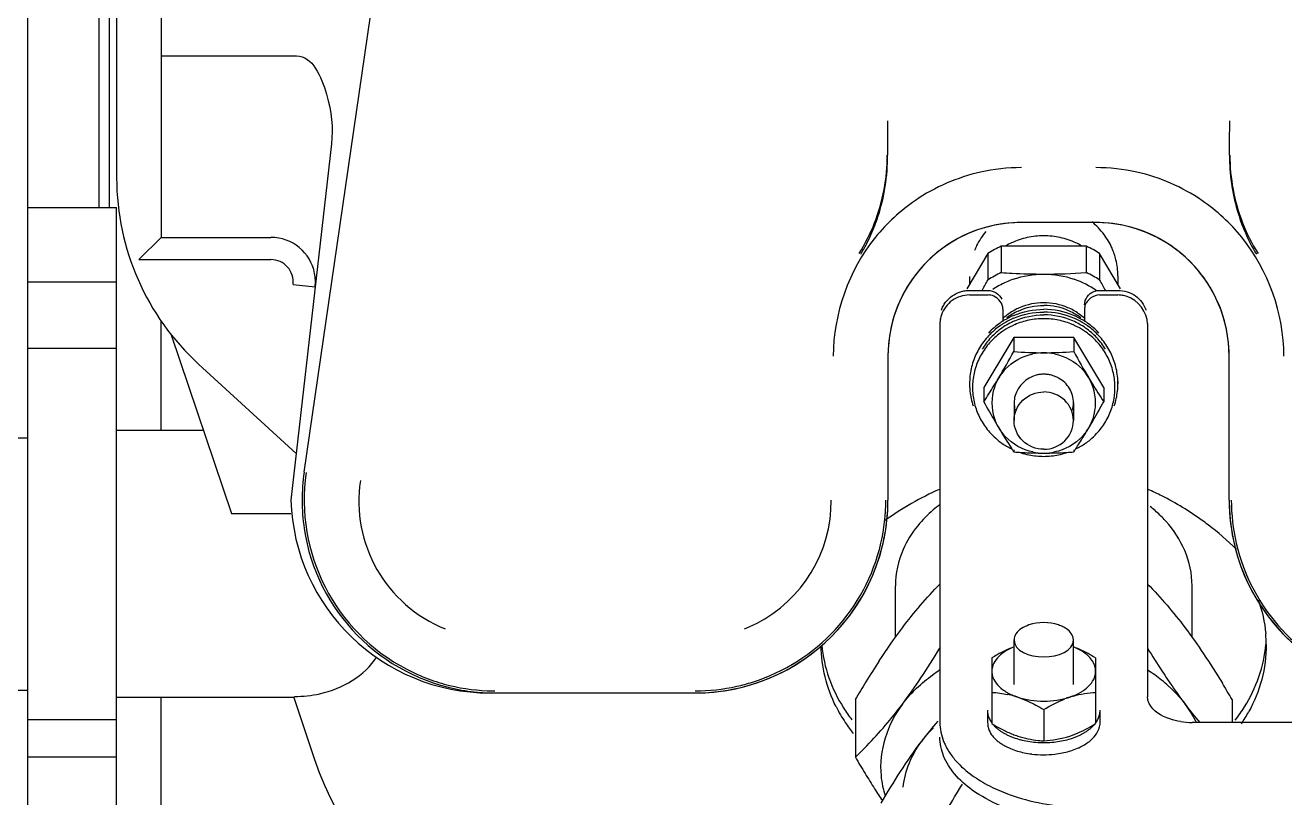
# Model space of a CAD drawing. Header units: millimetres. Extents: x 17886 to 18265, y -8727 to -7321.
# Drawn here: x 18007.019 to 18007.868, y -7649.05 to -7648.53 of the extents above; entities that cross this region are included whole.
import ezdxf

# ---------------------------------------------------------------- set-up
doc = ezdxf.new("R2010")
doc.units = ezdxf.units.MM
doc.layers.add('3884027_DKREDXF_CONTINUOUS_LINE', color=7, linetype='Continuous')

msp = doc.modelspace()

# ---------------------------------------------------------------- linework, layer by layer
at = {"layer": '3884027_DKREDXF_CONTINUOUS_LINE', "color": 6, "linetype": 'Continuous'}
for p, q in [((18007.02068, -7647.64584), (18007.02068, -7649.62268)), ((18007.06868, -7647.87968), (18007.06868, -7648.65246)), ((18007.08068, -7648.30268), (18007.08068, -7648.63268)), ((18007.11068, -7648.41268), (18007.11068, -7648.67268)), ((18007.20704, -7648.83094), (18007.26516, -7648.43191)), ((18007.11068, -7648.55041), (18007.20185, -7648.55041)), ((18007.22548, -7648.60975), (18007.19812, -7648.84968)), ((18007.02068, -7648.65268), (18007.08068, -7648.65268)), ((18007.08068, -7650.05268), (18007.08068, -7648.65268)), ((18007.74068, -7648.66268), (18007.69068, -7648.66268)), ((18007.11068, -7648.67268), (18007.18469, -7648.67268)), ((18007.67701, -7648.67865), (18007.67701, -7648.69645)), ((18007.73436, -7648.67865), (18007.67701, -7648.67865)), ((18007.73436, -7648.67865), (18007.73436, -7648.69645)), ((18007.66806, -7648.68364), (18007.65389, -7648.70735)), ((18007.66806, -7648.68364), (18007.66806, -7648.70144)), ((18007.74331, -7648.68364), (18007.74331, -7648.70144)), ((18007.75748, -7648.70735), (18007.74331, -7648.68364)), ((18007.02068, -7648.70268), (18007.08068, -7648.70268)), ((18007.65568, -7648.69903), (18007.65568, -7648.70435)), ((18007.75568, -7648.69885), (18007.75568, -7648.70435)), ((18007.65568, -7648.70842), (18007.66818, -7648.70842)), ((18007.65568, -7648.71152), (18007.66818, -7648.71152)), ((18007.74318, -7648.70842), (18007.75568, -7648.70842)), ((18007.74318, -7648.71152), (18007.75568, -7648.71152)), ((18007.63568, -7648.73084), (18007.63568, -7648.99951)), ((18007.77568, -7648.73084), (18007.77568, -7648.9823)), ((18007.11749, -7648.73831), (18007.15815, -7648.85866)), ((18007.08068, -7648.74768), (18007.02068, -7648.74768)), ((18007.68548, -7648.74007), (18007.68548, -7648.74961)), ((18007.72589, -7648.74007), (18007.72589, -7648.74961)), ((18007.60068, -7648.75268), (18007.60068, -7648.84968)), ((18007.83068, -7648.84968), (18007.83068, -7648.75268)), ((18007.13588, -7648.75806), (18007.2017, -7648.81832)), ((18007.65568, -7648.76948), (18007.65568, -7648.77129)), ((18007.75568, -7648.76948), (18007.75568, -7648.77129)), ((18007.66527, -7648.77388), (18007.66527, -7648.78342)), ((18007.7461, -7648.77388), (18007.7461, -7648.78342)), ((18007.68568, -7648.78423), (18007.68568, -7648.79614)), ((18007.72568, -7648.78423), (18007.72568, -7648.79614)), ((18007.08068, -7648.80268), (18007.13923, -7648.80268)), ((18007.00468, -7648.80768), (18007.02068, -7648.80768)), ((18007.68548, -7648.81585), (18007.68548, -7648.81723)), ((18007.72589, -7648.81585), (18007.72589, -7648.81723)), ((18007.15815, -7648.85866), (18007.19812, -7648.85866)), ((18007.60568, -7648.94223), (18007.60568, -7648.90745)), ((18007.80568, -7648.94219), (18007.80568, -7648.90745)), ((18007.68568, -7648.97393), (18007.68568, -7648.9438)), ((18007.72568, -7648.97393), (18007.72568, -7648.9438)), ((18007.67068, -7648.95607), (18007.67068, -7648.99886)), ((18007.74068, -7648.95607), (18007.74068, -7648.9997)), ((18007.00468, -7648.97768), (18007.02068, -7648.97768)), ((18007.20004, -7648.98268), (18007.08068, -7648.98268)), ((18007.11068, -7649.18268), (18007.11068, -7648.98268)), ((18007.19981, -7648.982), (18007.21415, -7649.02445)), ((18007.33238, -7648.97968), (18007.47068, -7648.97968)), ((18007.57867, -7648.98415), (18007.57867, -7649.02294)), ((18007.8327, -7648.98415), (18007.8327, -7648.99951)), ((18007.70568, -7648.99084), (18007.70568, -7649.01194)), ((18007.08068, -7648.99768), (18007.02068, -7648.99768)), ((18008.54568, -7648.99951), (18007.80568, -7648.99951)), ((18007.02068, -7649.02268), (18007.08068, -7649.02268))]:
    msp.add_line(p, q, dxfattribs=at)
at = {"layer": '3884027_DKREDXF_CONTINUOUS_LINE', "color": 7, "linetype": 'Continuous'}
for p, q in [((18007.07568, -7647.87863), (18007.07568, -7648.65246)), ((18007.09568, -7648.68768), (18007.11068, -7648.67268)), ((18007.09568, -7648.68768), (18007.18469, -7648.68768)), ((18007.19959, -7648.70438), (18007.2145, -7648.70608)), ((18007.67818, -7648.72118), (18007.67818, -7648.72935)), ((18007.73318, -7648.72118), (18007.73318, -7648.72935)), ((18007.11068, -7648.80268), (18007.11068, -7648.72911)), ((18007.68548, -7648.74007), (18007.66527, -7648.77388)), ((18007.72589, -7648.74007), (18007.68548, -7648.74007)), ((18007.7461, -7648.77388), (18007.72589, -7648.74007)), ((18007.74368, -7648.99951), (18007.74368, -7648.99131)), ((18007.67068, -7648.99886), (18007.67068, -7649.00034)), ((18007.74068, -7649.00034), (18007.74068, -7648.9997))]:
    msp.add_line(p, q, dxfattribs=at)
at = {"layer": '3884027_DKREDXF_CONTINUOUS_LINE', "color": 6, "linetype": 'Continuous'}
for centre, radius, start, end in [((18011.96871, -7648.59435), 4.36836, 179.99696, 180.30185), ((18003.46572, -7648.59436), 4.36531, 359.69808, 0.00317), ((18007.47079, -7648.61823), 0.12961, 341.69618, 0.38377), ((18007.96101, -7648.61817), 0.13005, 179.64286, 196.19746), ((18007.69075, -7648.75312), 0.12741, 90.0311, 102.60193), ((18007.74062, -7648.75312), 0.12741, 77.39956, 89.96907), ((18007.25068, -7648.63268), 0.17, 180, 227.52204), ((18007.69114, -7648.75311), 0.12756, 124.36176, 140.88464), ((18007.74023, -7648.75311), 0.12756, 39.11416, 55.63871), ((18007.958, -7648.61903), 0.12692, 196.20541, 210.83728), ((18007.47486, -7648.61719), 0.12541, 328.02122, 338.66133), ((18007.4726, -7648.61879), 0.12772, 338.92123, 341.68131), ((18007.69068, -7648.75268), 0.09, 90, 180), ((18007.7072, -7648.69967), 0.04866, 36.50734, 50.34484), ((18007.74068, -7648.75268), 0.09, 0, 90), ((18007.95651, -7648.61719), 0.12541, 201.33863, 211.97869), ((18007.47383, -7648.61928), 0.12639, 332.71072, 338.92709), ((18007.7057, -7648.72348), 0.05186, 90.01647, 102.40606), ((18007.70567, -7648.72348), 0.05186, 77.59394, 89.98353), ((18007.70732, -7648.6996), 0.04853, 23.77308, 36.51411), ((18007.47602, -7648.6204), 0.12393, 329.08381, 332.70606), ((18007.70167, -7648.69839), 0.04587, 154.00585, 158.45281), ((18007.70518, -7648.73968), 0.06721, 114.77584, 123.51901), ((18007.70534, -7648.7223), 0.05062, 114.94968, 119.87677), ((18007.7056, -7648.72292), 0.05129, 102.43157, 114.91813), ((18007.70577, -7648.72292), 0.05129, 65.08187, 77.56843), ((18007.70603, -7648.7223), 0.05062, 60.12323, 65.05032), ((18007.70619, -7648.73968), 0.06721, 56.48099, 65.22416), ((18007.70904, -7648.69882), 0.04663, 13.64661, 23.75567), ((18007.70895, -7648.69874), 0.04671, 0.08272, 13.52354), ((18007.18469, -7648.70268), 0.03, 353.49428, 10.87828), ((18007.70518, -7648.75747), 0.06721, 114.77584, 123.51901), ((18007.71009, -7648.18423), 0.51328, 266.30421, 267.12328), ((18007.70601, -7648.2706), 0.42682, 267.0889, 269.95608), ((18007.70612, -7648.75761), 0.06737, 60.85251, 65.21874), ((18006.7085, -7648.16903), 1.09736, 330.58486, 330.97652), ((18007.70507, -7648.75787), 0.06033, 119.15429, 124.05482), ((18007.70543, -7648.75857), 0.06111, 109.37714, 119.13466), ((18007.70596, -7648.75847), 0.06101, 54.72602, 70.61273), ((18007.70635, -7648.75722), 0.06691, 56.47138, 60.85765), ((18008.69751, -7648.17202), 1.09123, 209.02272, 209.44279), ((18007.70536, -7648.75898), 0.04037, 114.94622, 127.56354), ((18007.70601, -7648.75898), 0.04037, 52.43646, 65.05378), ((18007.65467, -7648.73124), 0.01902, 160.57837, 169.5217), ((18007.70477, -7648.77099), 0.04958, 125.05466, 136.97384), ((18007.70507, -7648.77141), 0.0501, 121.27607, 125.05561), ((18007.70501, -7648.77314), 0.04999, 122.58882, 125.05775), ((18007.7052, -7648.77344), 0.05034, 120.27202, 122.58929), ((18007.70539, -7648.77195), 0.05072, 113.27325, 121.26956), ((18007.70538, -7648.77375), 0.05071, 113.27167, 120.26862), ((18007.70562, -7648.77681), 0.04929, 101.60114, 113.24761), ((18007.7057, -7648.77729), 0.04977, 90.01339, 101.58055), ((18007.70567, -7648.77729), 0.04977, 78.41945, 89.98661), ((18007.70575, -7648.77681), 0.04929, 66.75239, 78.39886), ((18007.70598, -7648.77195), 0.05072, 58.73044, 66.72675), ((18007.70599, -7648.77375), 0.05071, 59.73138, 66.72833), ((18007.70617, -7648.77344), 0.05034, 57.41071, 59.72798), ((18007.7063, -7648.77141), 0.0501, 54.94439, 58.72393), ((18007.70636, -7648.77314), 0.04999, 54.94225, 57.41118), ((18007.7066, -7648.77099), 0.04958, 43.02616, 54.94534), ((18007.70403, -7648.77207), 0.04854, 137.00678, 149.09429), ((18007.70477, -7648.7728), 0.04958, 125.05466, 136.97384), ((18007.70481, -7648.77533), 0.04759, 125.05466, 136.97384), ((18007.7051, -7648.77574), 0.0481, 121.23127, 125.05552), ((18007.70538, -7648.77622), 0.04866, 113.27043, 121.22786), ((18007.70598, -7648.77622), 0.04866, 58.77214, 66.72957), ((18007.70627, -7648.77574), 0.0481, 54.94448, 58.76873), ((18007.70656, -7648.77533), 0.04759, 43.02616, 54.94534), ((18007.7066, -7648.7728), 0.04958, 43.02616, 54.94534), ((18007.70734, -7648.77207), 0.04854, 30.90571, 42.99322), ((18007.70327, -7648.77158), 0.04763, 149.13312, 161.37365), ((18007.7041, -7648.77463), 0.0466, 137.00678, 149.09429), ((18007.70727, -7648.77463), 0.0466, 30.90571, 42.99322), ((18007.7081, -7648.77158), 0.04763, 18.62635, 30.86688), ((18007.7027, -7648.77135), 0.04702, 161.41665, 173.76253), ((18007.70336, -7648.77416), 0.04573, 149.13312, 161.37365), ((18007.70569, -7648.78672), 0.03629, 90.01359, 101.58444), ((18007.70568, -7648.78672), 0.03629, 78.41556, 89.98641), ((18007.708, -7648.77416), 0.04573, 18.62635, 30.86688), ((18007.70867, -7648.77135), 0.04702, 6.23747, 18.58335), ((18007.70282, -7648.77394), 0.04514, 161.41665, 173.76253), ((18007.70454, -7648.78479), 0.03399, 137.01306, 149.09151), ((18007.70683, -7648.78479), 0.03399, 30.90849, 42.98694), ((18007.70855, -7648.77394), 0.04514, 6.23747, 18.58335), ((18007.70236, -7648.77129), 0.04668, 173.79277, 180.0017), ((18007.7024, -7648.77129), 0.04672, 179.99974, 183.3025), ((18007.70249, -7648.77388), 0.04481, 173.79277, 186.20723), ((18007.27533, -7648.52721), 0.46658, 326.69261, 328.24626), ((18007.31076, -7648.54936), 0.4248, 328.27186, 329.12867), ((18007.70401, -7648.78444), 0.03336, 149.13634, 161.36916), ((18008.10119, -7648.54903), 0.42547, 210.86871, 211.51216), ((18007.70736, -7648.78444), 0.03336, 18.63084, 30.86366), ((18008.13155, -7648.53008), 0.46125, 211.54747, 213.31465), ((18007.70887, -7648.77388), 0.04481, 353.79277, 6.20723), ((18007.70901, -7648.77129), 0.04668, 359.9983, 6.20723), ((18007.70896, -7648.77129), 0.04672, 356.6975, 0.00026), ((18007.7023, -7648.7713), 0.04662, 183.30223, 186.20924), ((18007.7027, -7648.77123), 0.04702, 186.23747, 198.58335), ((18007.70282, -7648.77382), 0.04514, 186.23747, 198.58335), ((18007.70855, -7648.77382), 0.04514, 341.41665, 353.76253), ((18007.70867, -7648.77123), 0.04702, 341.41665, 353.76253), ((18007.70907, -7648.7713), 0.04662, 353.79076, 356.69777), ((18007.70336, -7648.7736), 0.04573, 198.62635, 210.86688), ((18008.18788, -7648.49744), 0.59574, 208.68814, 210.18125), ((18007.20833, -7648.48897), 0.61311, 329.99986, 331.29698), ((18007.708, -7648.7736), 0.04573, 329.13312, 341.37365), ((18007.7041, -7648.77313), 0.0466, 210.90571, 222.99322), ((18007.70401, -7648.78402), 0.03336, 198.63084, 210.86366), ((18008.06166, -7648.57031), 0.45, 210.24058, 210.86042), ((18007.70736, -7648.78402), 0.03336, 329.13634, 341.36916), ((18007.34299, -7648.56636), 0.4578, 329.14657, 329.96169), ((18007.70727, -7648.77313), 0.0466, 317.00678, 329.09429), ((18007.70461, -7648.77264), 0.04731, 223.00147, 230.36395), ((18008.05447, -7648.57431), 0.44177, 210.89347, 213.02941), ((18007.70419, -7648.78391), 0.03357, 210.8725, 214.62396), ((18007.7046, -7648.78362), 0.03407, 214.62862, 222.98263), ((18007.35812, -7648.57499), 0.44037, 327.25354, 328.47934), ((18007.70683, -7648.78367), 0.03399, 317.01306, 329.09151), ((18007.3708, -7648.58284), 0.42547, 328.48784, 329.13129), ((18007.70676, -7648.77264), 0.04731, 309.63605, 316.99853), ((18007.7049, -7648.7723), 0.04776, 230.3554, 234.94125), ((18007.70528, -7648.77172), 0.04845, 234.96194, 243.93274), ((18008.12725, -7648.52725), 0.52844, 213.00601, 213.28093), ((18007.28573, -7648.52831), 0.52651, 326.71953, 326.99773), ((18007.317, -7648.54862), 0.48923, 326.99833, 327.26167), ((18007.70608, -7648.77172), 0.04844, 296.07776, 305.0381), ((18007.70647, -7648.7723), 0.04776, 305.05875, 309.6446), ((18007.71022, -7648.48716), 0.33099, 265.71232, 266.62074), ((18007.70562, -7648.77093), 0.04931, 251.89512, 258.40277), ((18007.70716, -7648.5389), 0.27917, 266.62239, 267.66215), ((18007.7057, -7648.77047), 0.04977, 258.41945, 269.98661), ((18007.7058, -7648.57368), 0.24435, 267.64894, 269.97362), ((18007.70569, -7648.78175), 0.03629, 258.41556, 269.98641), ((18007.70568, -7648.78175), 0.03629, 270.01359, 281.58444), ((18007.70534, -7648.5616), 0.25644, 270.07754, 273.51493), ((18007.70567, -7648.77047), 0.04977, 270.01339, 281.58055), ((18007.70575, -7648.77093), 0.04931, 281.59721, 288.17058), ((18007.70105, -7648.48584), 0.33232, 273.45269, 274.28779), ((18007.3357, -7648.84972), 0.12856, 171.69552, 242.45237), ((18007.3366, -7648.85047), 0.09263, 171.31271, 248.15583), ((18007.33238, -7648.84534), 0.13433, 181.84867, 270), ((18007.47068, -7648.84968), 0.13, 270, 0), ((18007.46974, -7648.85038), 0.09267, 297.10533, 0.43609), ((18007.47022, -7648.84966), 0.12901, 346.94211, 359.98915), ((18007.70009, -7649.01617), 0.18951, 63.27292, 66.40735), ((18007.69587, -7649.02451), 0.19886, 54.07699, 63.26713), ((18007.96068, -7648.84968), 0.13, 180, 270), ((18007.96115, -7648.84966), 0.12901, 180.01074, 193.05668), ((18007.68932, -7648.92426), 0.0894, 126.76644, 130.53769), ((18007.72325, -7648.92289), 0.08758, 46.11393, 51.80179), ((18007.72733, -7648.91858), 0.08164, 43.18036, 46.08065), ((18007.72906, -7648.91693), 0.07925, 41.96535, 43.16993), ((18007.69374, -7649.0275), 0.20252, 52.70467, 54.08407), ((18007.68637, -7649.03685), 0.21443, 45.91795, 52.65249), ((18007.47069, -7648.84974), 0.12854, 287.51677, 346.92837), ((18007.96068, -7648.84974), 0.12854, 193.07028, 252.49729), ((18007.46909, -7648.84908), 0.09413, 291.80931, 297.09802), ((18007.76815, -7648.94758), 0.08753, 0.31315, 5.07118), ((18008.2806, -7648.64155), 0.59142, 211.37748, 213.13527), ((18008.08489, -7649.27796), 0.58526, 146.85894, 148.51228), ((18007.73407, -7649.06085), 0.12246, 119.19215, 121.1738), ((18007.67702, -7649.06128), 0.12296, 58.82123, 60.79489), ((18007.33562, -7648.84981), 0.12844, 242.46563, 249.57454), ((18007.69267, -7649.05447), 0.1067, 122.39349, 125.39365), ((18007.7187, -7649.05447), 0.1067, 54.60635, 57.60651), ((18007.72139, -7649.0507), 0.10207, 51.36055, 54.60669), ((18008.16382, -7648.71766), 0.45203, 213.14874, 214.91623), ((18007.33572, -7648.84955), 0.12873, 249.57208, 256.27653), ((18007.33579, -7648.8491), 0.12918, 256.29431, 269.27871), ((18007.47061, -7648.84924), 0.12903, 270.0337, 282.57555), ((18007.47067, -7648.84964), 0.12864, 282.58683, 287.50994), ((18008.24154, -7649.37421), 0.76913, 148.49295, 149.52558), ((18007.71661, -7648.95477), 0.02815, 303.54941, 306.75374), ((18007.7244, -7649.04694), 0.09726, 47.68566, 51.36443), ((18007.72682, -7649.04424), 0.09363, 46.15134, 47.67207), ((18008.09641, -7648.76469), 0.36983, 214.91889, 216.97368), ((18007.16364, -7649.37791), 0.77633, 30.47765, 31.4279), ((18007.3357, -7648.85136), 0.12692, 269.30838, 269.99373), ((18007.66809, -7649.04339), 0.06413, 74.07762, 78.09613), ((18007.70092, -7648.94343), 0.04108, 246.25215, 248.17001), ((18007.70202, -7648.94065), 0.04407, 248.18709, 251.70075), ((18007.66847, -7649.04204), 0.06273, 71.68061, 74.07117), ((18007.74406, -7649.04542), 0.0663, 108.35422, 111.32799), ((18007.70935, -7648.94065), 0.04407, 288.29925, 291.81291), ((18007.74318, -7649.04286), 0.0636, 105.96463, 108.32275), ((18007.65794, -7648.94248), 0.10327, 206.65652, 213.58174), ((18007.66343, -7648.93095), 0.10977, 212.35309, 217.44606), ((18008.05159, -7648.79846), 0.31371, 216.97014, 219.87242), ((18007.74765, -7648.93081), 0.11008, 322.36627, 328.10349), ((18007.75152, -7648.94125), 0.10553, 325.93348, 330.97938), ((18007.66382, -7648.93859), 0.11032, 213.57805, 218.26851), ((18007.83661, -7649.17254), 0.26679, 139.35656, 143.04566), ((18007.80565, -7648.94828), 0.05122, 261.32258, 270.04069), ((18007.74265, -7649.032), 0.07352, 26.24993, 27.435), ((18007.42068, -7648.95468), 0.218, 198.66627, 274.60682), ((18008.24773, -7648.62918), 0.77633, 210.47765, 211.4279), ((18007.68726, -7648.98939), 0.05442, 220.06257, 221.48977), ((18008.11607, -7648.70966), 0.62202, 211.4263, 212.53883), ((18007.66221, -7649.02899), 0.06654, 185.65681, 197.65249), ((18008.0263, -7648.76688), 0.51557, 212.54402, 213.62272)]:
    msp.add_arc(centre, radius, start, end, dxfattribs=at)
at = {"layer": '3884027_DKREDXF_CONTINUOUS_LINE', "color": 7, "linetype": 'Continuous'}
for centre, radius, start, end in [((18007.18469, -7648.70268), 0.03, 10.87828, 90), ((18007.18469, -7648.70268), 0.015, 353.49428, 90), ((18007.70569, -7648.75821), 0.04148, 90.01339, 101.58055), ((18007.70596, -7648.75727), 0.04049, 54.97511, 66.73004), ((18007.70536, -7648.77357), 0.04859, 113.26996, 125.02489), ((18007.705, -7648.75664), 0.03973, 125.05564, 132.7072), ((18007.70601, -7648.77357), 0.04859, 54.97511, 66.73004), ((18007.70637, -7648.75664), 0.03973, 47.2928, 54.94436), ((18007.70481, -7648.77274), 0.04759, 125.05466, 136.97384), ((18007.70656, -7648.77274), 0.04759, 43.02616, 54.94534), ((18007.7041, -7648.77204), 0.0466, 137.00678, 149.09429), ((18007.70727, -7648.77204), 0.0466, 30.90571, 42.99322), ((18007.7044, -7648.78425), 0.01871, 164.43336, 179.9288), ((18007.7044, -7648.78421), 0.01871, 180.0712, 195.56664), ((18007.70697, -7648.78421), 0.01871, 344.43336, 359.9288), ((18007.73434, -7648.89514), 0.12296, 238.82123, 240.79489), ((18007.72279, -7648.9158), 0.0993, 240.79665, 243.09702), ((18007.67729, -7648.89557), 0.12246, 299.19215, 301.1738), ((18007.73077, -7648.99946), 0.01292, 346.39939, 354.51266), ((18007.73123, -7648.9995), 0.01246, 354.53763, 359.9914), ((18007.71646, -7648.92824), 0.08533, 243.1108, 245.68343), ((18007.71249, -7648.93703), 0.07569, 245.6802, 248.50269), ((18007.70914, -7648.94554), 0.06655, 248.49861, 251.64196), ((18007.7029, -7648.9613), 0.05151, 249.83134, 255.37967), ((18007.70814, -7648.94844), 0.06348, 251.67529, 258.09871), ((18007.70461, -7648.95476), 0.05826, 255.37404, 260.48436), ((18007.70545, -7648.94987), 0.06323, 260.46381, 265.30291), ((18007.70568, -7648.9472), 0.06591, 265.29338, 274.70662), ((18007.71028, -7648.93219), 0.07988, 264.06923, 266.70405), ((18007.70591, -7648.94987), 0.06323, 274.69709, 279.53619), ((18007.71811, -7648.98906), 0.02961, 304.94003, 307.67165), ((18007.70513, -7648.9602), 0.06106, 258.10962, 262.87521), ((18007.70569, -7648.95577), 0.06554, 262.87522, 276.50385), ((18007.70613, -7648.95959), 0.06169, 276.4982, 281.23178)]:
    msp.add_arc(centre, radius, start, end, dxfattribs=at)
at = {"layer": '3884027_DKREDXF_CONTINUOUS_LINE', "color": 6, "linetype": 'Continuous'}
for centre, major_axis, ratio, start_param, end_param in [((18007.69068, -7648.75268), (0, -0.09), 1, -3.141593, -2.885567), ((18007.74068, -7648.75268), (0, -0.09), 1, -3.397619, -3.141593), ((18007.69068, -7648.75268), (-0.09, 0), 1, -1.31477, -0.887459), ((18007.74068, -7648.75268), (-0.09, 0), 1, -1.870212, -1.826822), ((18007.74068, -7648.75268), (0, -0.09), 1, -3.917516, -3.441009), ((18007.69068, -7648.75268), (0, -0.09), 1, -2.458255, -2.275403), ((18007.74068, -7648.75268), (-0.09, 0), 1, -2.436957, -2.346719), ((18007.69068, -7648.75268), (-0.09, 0), 1, -0.704607, 0), ((18007.74068, -7648.75268), (0, -0.09), 1, -4.18031, -4.007753), ((18007.74068, -7648.75268), (-0.09, 0), 1, 3.141593, 3.673672), ((18007.33568, -7648.84968), (0, -0.13), 1, -1.715435, -1.422446), ((18007.47068, -7648.84968), (0, -0.13), 1, 1.366402, 1.570796), ((18007.70568, -7649.07756), (0, -0.24981), 0.830023, -2.795945, -2.599452), ((18007.96068, -7648.84968), (0, -0.13), 1, -1.570796, -1.328546), ((18007.33568, -7648.84968), (-0.13, 0), 1, 0.148351, 1.406048), ((18007.47068, -7648.84968), (0, -0.13), 1, 1.121301, 1.320835), ((18007.47068, -7648.84968), (-0.13, 0), 1, 2.891632, 2.937198), ((18007.96068, -7648.84968), (-0.13, 0), 1, 0.24225, 0.677345), ((18007.47068, -7648.84968), (-0.13, 0), 1, 2.486384, 2.692097), ((18007.47068, -7648.84968), (0, -0.13), 1, 0.195236, 0.915588), ((18007.96068, -7648.84968), (0, -0.13), 1, -0.893452, -0.425157), ((18007.47068, -7648.84968), (-0.13, 0), 1, 1.570796, 1.766032), ((18007.33568, -7648.84968), (0, -0.13), 1, -0.164749, -0.141143), ((18007.33568, -7648.84968), (-0.13, 0), 1, 1.429653, 1.496706), ((18007.33568, -7648.84968), (0, -0.13), 1, -0.07409, -0.025301), ((18007.33568, -7648.84968), (-0.13, 0), 1, 1.545495, 1.570796)]:
    msp.add_ellipse(centre, major_axis=major_axis, ratio=ratio, start_param=start_param, end_param=end_param, dxfattribs=at)
at = {"layer": '3884027_DKREDXF_CONTINUOUS_LINE', "color": 7, "linetype": 'Continuous'}
msp.add_ellipse((18007.70568, -7648.99131), major_axis=(0, -0.09097), ratio=0.417726, start_param=4.712389, end_param=4.831089, dxfattribs=at)
at = {"layer": '3884027_DKREDXF_CONTINUOUS_LINE', "color": 6, "linetype": 'Continuous'}
for points, knots in [([(18007.20185, -7648.55041), (18007.21278, -7648.55041), (18007.22471, -7648.57854), (18007.22676, -7648.59858), (18007.22548, -7648.60975)], [0, 0, 0, 0, 0.493029, 1, 1, 1, 1]), ([(18007.64955, -7648.70943), (18007.65055, -7648.7091), (18007.65257, -7648.7086), (18007.65465, -7648.70842), (18007.65568, -7648.70842)], [0, 0, 0, 0, 0.504272, 1, 1, 1, 1]), ([(18007.672, -7648.71227), (18007.6714, -7648.71203), (18007.67014, -7648.71166), (18007.66883, -7648.71152), (18007.66818, -7648.71152)], [0, 0, 0, 0, 0.503269, 1, 1, 1, 1]), ([(18007.73936, -7648.70917), (18007.73997, -7648.70892), (18007.74123, -7648.70855), (18007.74254, -7648.70842), (18007.74318, -7648.70842)], [0, 0, 0, 0, 0.503269, 1, 1, 1, 1]), ([(18007.76182, -7648.71254), (18007.76082, -7648.71221), (18007.7588, -7648.71171), (18007.75671, -7648.71152), (18007.75568, -7648.71152)], [0, 0, 0, 0, 0.504272, 1, 1, 1, 1]), ([(18007.63665, -7648.72178), (18007.63697, -7648.72081), (18007.63778, -7648.71891), (18007.6389, -7648.71717), (18007.63953, -7648.71635)], [0, 0, 0, 0, 0.497467, 1, 1, 1, 1]), ([(18007.7337, -7648.71817), (18007.73353, -7648.71866), (18007.73328, -7648.71965), (18007.73318, -7648.72067), (18007.73318, -7648.72118)], [0, 0, 0, 0, 0.503927, 1, 1, 1, 1]), ([(18007.63597, -7648.72778), (18007.63588, -7648.72829), (18007.63573, -7648.7293), (18007.63568, -7648.73033), (18007.63568, -7648.73084)], [0, 0, 0, 0, 0.502743, 1, 1, 1, 1]), ([(18007.68568, -7648.79614), (18007.68568, -7648.79118), (18007.69012, -7648.78078), (18007.70061, -7648.77682), (18007.70568, -7648.77682)], [0, 0, 0, 0, 0.493772, 1, 1, 1, 1]), ([(18007.72568, -7648.79614), (18007.72568, -7648.79118), (18007.72125, -7648.78078), (18007.71076, -7648.77682), (18007.70568, -7648.77682)], [0, 0, 0, 0, 0.493772, 1, 1, 1, 1]), ([(18007.70568, -7648.81545), (18007.70061, -7648.81545), (18007.69012, -7648.81149), (18007.68568, -7648.80109), (18007.68568, -7648.79614)], [0, 0, 0, 0, 0.506228, 1, 1, 1, 1]), ([(18007.70568, -7648.81545), (18007.71076, -7648.81545), (18007.72125, -7648.81149), (18007.72568, -7648.80109), (18007.72568, -7648.79614)], [0, 0, 0, 0, 0.506228, 1, 1, 1, 1]), ([(18007.72101, -7648.93643), (18007.72022, -7648.9359), (18007.7185, -7648.93492), (18007.71666, -7648.93419), (18007.71568, -7648.93387)], [0, 0, 0, 0, 0.480133, 1, 1, 1, 1]), ([(18007.68689, -7648.93988), (18007.68651, -7648.94048), (18007.68591, -7648.94174), (18007.68568, -7648.94313), (18007.68568, -7648.9438)], [0, 0, 0, 0, 0.514771, 1, 1, 1, 1]), ([(18007.20068, -7648.982), (18007.20637, -7648.982), (18007.22712, -7648.97989), (18007.24803, -7648.96819), (18007.25608, -7648.95521)], [0, 0, 0, 0, 0.27126, 1, 1, 1, 1]), ([(18007.67068, -7648.9651), (18007.67068, -7648.96554), (18007.67074, -7648.96642), (18007.67089, -7648.96729), (18007.67098, -7648.96772)], [0, 0, 0, 0, 0.497418, 1, 1, 1, 1]), ([(18007.74068, -7648.9651), (18007.74068, -7648.96466), (18007.74063, -7648.96378), (18007.74048, -7648.96291), (18007.74038, -7648.96248)], [0, 0, 0, 0, 0.497418, 1, 1, 1, 1]), ([(18007.74038, -7648.96772), (18007.74048, -7648.96729), (18007.74063, -7648.96642), (18007.74068, -7648.96554), (18007.74068, -7648.9651)], [0, 0, 0, 0, 0.502582, 1, 1, 1, 1]), ([(18007.67792, -7648.97732), (18007.67839, -7648.97768), (18007.67938, -7648.97837), (18007.6804, -7648.97899), (18007.68094, -7648.9793)], [0, 0, 0, 0, 0.491124, 1, 1, 1, 1]), ([(18007.68094, -7648.9793), (18007.68148, -7648.97961), (18007.68262, -7648.98022), (18007.68378, -7648.98077), (18007.68438, -7648.98103)], [0, 0, 0, 0, 0.492363, 1, 1, 1, 1]), ([(18007.77671, -7648.98675), (18007.77638, -7648.98605), (18007.77586, -7648.98459), (18007.77568, -7648.98305), (18007.77568, -7648.9823)], [0, 0, 0, 0, 0.508673, 1, 1, 1, 1]), ([(18007.57867, -7649.02294), (18007.58131, -7649.02041), (18007.59266, -7649.00917), (18007.60302, -7648.99695), (18007.61042, -7648.98712)], [0, 0, 0, 0, 0.229347, 1, 1, 1, 1]), ([(18007.79792, -7648.99892), (18007.79547, -7648.99854), (18007.78752, -7648.99673), (18007.77917, -7648.99202), (18007.77671, -7648.98675)], [0, 0, 0, 0, 0.298811, 1, 1, 1, 1]), ([(18007.63819, -7649.01226), (18007.63858, -7649.01324), (18007.63946, -7649.01521), (18007.64049, -7649.01709), (18007.64104, -7649.01803)], [0, 0, 0, 0, 0.493994, 1, 1, 1, 1]), ([(18007.65747, -7649.03524), (18007.66112, -7649.03788), (18007.67831, -7649.04815), (18007.69814, -7649.05343), (18007.71345, -7649.05543)], [0, 0, 0, 0, 0.225862, 1, 1, 1, 1]), ([(18007.71345, -7649.06526), (18007.70807, -7649.06455), (18007.68848, -7649.061), (18007.66924, -7649.05355), (18007.65747, -7649.04507)], [0, 0, 0, 0, 0.272518, 1, 1, 1, 1])]:
    msp.add_open_spline(points, degree=3, knots=knots, dxfattribs=at)
for points in [[(18007.59167, -7648.66283), (18007.59728, -7648.64845), (18007.60023, -7648.63275), (18007.60022, -7648.61731)], [(18007.83115, -7648.61731), (18007.83114, -7648.63275), (18007.83409, -7648.64845), (18007.8397, -7648.66283)], [(18007.66296, -7648.62878), (18007.64742, -7648.63226), (18007.63229, -7648.63883), (18007.61914, -7648.6478)], [(18007.81223, -7648.6478), (18007.79908, -7648.63883), (18007.78395, -7648.63225), (18007.76841, -7648.62878)], [(18007.6667, -7648.66866), (18007.66425, -7648.6716), (18007.66212, -7648.67485), (18007.66044, -7648.67829)], [(18007.59216, -7648.67263), (18007.57432, -7648.69461), (18007.56377, -7648.72437), (18007.56378, -7648.75269)], [(18007.86759, -7648.75269), (18007.8676, -7648.72437), (18007.85705, -7648.69461), (18007.83921, -7648.67263)], [(18007.70568, -7648.69742), (18007.71525, -7648.69742), (18007.72482, -7648.69706), (18007.73436, -7648.69645)], [(18007.68515, -7648.70092), (18007.6917, -7648.69861), (18007.69874, -7648.69742), (18007.70568, -7648.69742)], [(18007.70568, -7648.69742), (18007.71263, -7648.69742), (18007.71967, -7648.69861), (18007.72621, -7648.70092)], [(18007.63953, -7648.71635), (18007.64201, -7648.71314), (18007.64569, -7648.71069), (18007.64955, -7648.70943)], [(18007.65568, -7648.71152), (18007.65156, -7648.71152), (18007.64724, -7648.71283), (18007.6439, -7648.71523)], [(18007.66818, -7648.70842), (18007.67185, -7648.70842), (18007.67596, -7648.71102), (18007.67741, -7648.71439)], [(18007.67818, -7648.72118), (18007.67818, -7648.71757), (18007.67536, -7648.71361), (18007.672, -7648.71227)], [(18007.73318, -7648.71808), (18007.73318, -7648.71446), (18007.73601, -7648.71051), (18007.73936, -7648.70917)], [(18007.74318, -7648.71152), (18007.73932, -7648.71152), (18007.73495, -7648.71452), (18007.7337, -7648.71817)], [(18007.75568, -7648.70842), (18007.7598, -7648.70842), (18007.76413, -7648.70972), (18007.76747, -7648.71213)], [(18007.77568, -7648.73084), (18007.77568, -7648.72319), (18007.76909, -7648.71492), (18007.76182, -7648.71254)], [(18007.76747, -7648.71213), (18007.77073, -7648.71448), (18007.7733, -7648.71802), (18007.77463, -7648.72181)], [(18007.6439, -7648.71523), (18007.64064, -7648.71758), (18007.63806, -7648.72113), (18007.63673, -7648.72492)], [(18007.68535, -7648.72536), (18007.6917, -7648.72262), (18007.69876, -7648.72118), (18007.70568, -7648.72118)], [(18007.68833, -7648.72237), (18007.6937, -7648.71987), (18007.69976, -7648.71855), (18007.70568, -7648.71855)], [(18007.72304, -7648.72237), (18007.71767, -7648.71987), (18007.71161, -7648.71855), (18007.70568, -7648.71855)], [(18007.72602, -7648.72536), (18007.71966, -7648.72262), (18007.7126, -7648.72118), (18007.70568, -7648.72118)], [(18007.68535, -7648.72717), (18007.6917, -7648.72443), (18007.69876, -7648.72299), (18007.70568, -7648.72299)], [(18007.72602, -7648.72717), (18007.71966, -7648.72443), (18007.7126, -7648.72299), (18007.70568, -7648.72299)], [(18007.67537, -7648.76733), (18007.67886, -7648.76149), (18007.68221, -7648.75557), (18007.68548, -7648.74961)], [(18007.67967, -7648.76161), (18007.68455, -7648.75638), (18007.6914, -7648.7526), (18007.6984, -7648.75116)], [(18007.68548, -7648.74961), (18007.6922, -7648.75012), (18007.69894, -7648.75042), (18007.70568, -7648.75042)], [(18007.70568, -7648.75042), (18007.71243, -7648.75042), (18007.71917, -7648.75012), (18007.72589, -7648.74961)], [(18007.71296, -7648.75116), (18007.71997, -7648.7526), (18007.72682, -7648.75638), (18007.7317, -7648.76161)], [(18007.72589, -7648.74961), (18007.72916, -7648.75557), (18007.73251, -7648.76149), (18007.736, -7648.76733)], [(18007.6724, -7648.77378), (18007.67018, -7648.78038), (18007.67018, -7648.78808), (18007.6724, -7648.79468)], [(18007.73897, -7648.79468), (18007.74119, -7648.78808), (18007.74119, -7648.78038), (18007.73897, -7648.77378)], [(18007.6984, -7648.8173), (18007.6914, -7648.81586), (18007.68455, -7648.81208), (18007.67967, -7648.80685)], [(18007.7317, -7648.80685), (18007.72682, -7648.81208), (18007.71997, -7648.81586), (18007.71296, -7648.8173)], [(18007.63122, -7648.85632), (18007.62745, -7648.85955), (18007.62393, -7648.86311), (18007.6208, -7648.86696)], [(18007.6208, -7648.86696), (18007.61682, -7648.87186), (18007.61341, -7648.87731), (18007.61087, -7648.88309)], [(18007.80077, -7648.88377), (18007.79769, -7648.87653), (18007.79325, -7648.86979), (18007.78799, -7648.86394)], [(18007.61087, -7648.88309), (18007.60755, -7648.89069), (18007.6057, -7648.89915), (18007.60569, -7648.90745)], [(18007.80567, -7648.90745), (18007.80568, -7648.89939), (18007.80393, -7648.89119), (18007.80077, -7648.88377)], [(18007.61042, -7648.9357), (18007.6182, -7648.92538), (18007.62662, -7648.9155), (18007.63569, -7648.90628)], [(18007.77567, -7648.90627), (18007.78474, -7648.91549), (18007.79316, -7648.92538), (18007.80095, -7648.9357)], [(18007.85021, -7648.91686), (18007.85288, -7648.92424), (18007.85465, -7648.93202), (18007.85534, -7648.93984)], [(18007.69568, -7648.93387), (18007.69231, -7648.93499), (18007.68879, -7648.93688), (18007.68689, -7648.93988)], [(18007.71568, -7648.93387), (18007.70936, -7648.93177), (18007.70201, -7648.93177), (18007.69568, -7648.93387)], [(18007.59483, -7648.95799), (18007.59979, -7648.9504), (18007.60496, -7648.94294), (18007.61042, -7648.9357)], [(18007.72568, -7648.9438), (18007.72568, -7648.94089), (18007.72341, -7648.93807), (18007.72101, -7648.93643)], [(18007.80095, -7648.9357), (18007.80527, -7648.94143), (18007.80941, -7648.94731), (18007.81341, -7648.95327)], [(18007.56565, -7648.98881), (18007.55935, -7648.97625), (18007.55571, -7648.9619), (18007.5557, -7648.94785)], [(18007.55605, -7648.9475), (18007.55739, -7648.96233), (18007.56274, -7648.97711), (18007.5707, -7648.98969)], [(18007.62288, -7648.96956), (18007.6273, -7648.96297), (18007.63155, -7648.95627), (18007.63569, -7648.9495)], [(18007.68568, -7648.9486), (18007.68177, -7648.95007), (18007.67799, -7648.95191), (18007.67435, -7648.95394)], [(18007.68565, -7648.94864), (18007.6819, -7648.95015), (18007.67824, -7648.95222), (18007.67537, -7648.95506)], [(18007.68568, -7648.9438), (18007.68568, -7648.95149), (18007.70568, -7648.95906), (18007.72568, -7648.95149), (18007.72568, -7648.9438)], [(18007.73702, -7648.95394), (18007.73338, -7648.95191), (18007.72959, -7648.95008), (18007.72569, -7648.9486)], [(18007.73599, -7648.95506), (18007.73313, -7648.95222), (18007.72947, -7648.95015), (18007.72572, -7648.94864)], [(18007.84111, -7648.98897), (18007.84892, -7648.97641), (18007.85414, -7648.96169), (18007.85537, -7648.94695)], [(18007.85568, -7648.9471), (18007.85577, -7648.96272), (18007.85137, -7648.97878), (18007.8438, -7648.99244)], [(18007.67537, -7648.95506), (18007.67275, -7648.95767), (18007.67068, -7648.96141), (18007.67068, -7648.9651)], [(18007.74038, -7648.96248), (18007.73974, -7648.95968), (18007.73803, -7648.95709), (18007.73599, -7648.95506)], [(18007.81341, -7648.95327), (18007.81778, -7648.95979), (18007.82199, -7648.96641), (18007.82608, -7648.97311)], [(18007.61042, -7648.98712), (18007.61611, -7648.97958), (18007.62316, -7648.97296), (18007.63086, -7648.96749)], [(18007.67098, -7648.96772), (18007.67187, -7648.97157), (18007.67476, -7648.97496), (18007.67792, -7648.97732)], [(18007.73345, -7648.97732), (18007.73661, -7648.97496), (18007.7395, -7648.97157), (18007.74038, -7648.96772)], [(18007.61042, -7648.98712), (18007.61474, -7648.98139), (18007.61888, -7648.97552), (18007.62288, -7648.96956)], [(18007.79169, -7648.97672), (18007.79504, -7648.97994), (18007.79815, -7648.98342), (18007.80095, -7648.98712)], [(18007.67068, -7648.97925), (18007.67425, -7648.97946), (18007.67782, -7648.9799), (18007.68132, -7648.98064)], [(18007.68818, -7648.98249), (18007.69926, -7648.98616), (18007.71211, -7648.98616), (18007.72318, -7648.98249)], [(18007.68818, -7648.98249), (18007.69052, -7648.98326), (18007.69281, -7648.98417), (18007.69505, -7648.98518)], [(18007.69505, -7648.98518), (18007.69871, -7648.98683), (18007.70225, -7648.98877), (18007.70568, -7648.99084)], [(18007.70568, -7648.99084), (18007.71024, -7648.98809), (18007.71499, -7648.98559), (18007.71995, -7648.98366)], [(18007.72569, -7648.98172), (18007.73056, -7648.98032), (18007.73563, -7648.97955), (18007.74068, -7648.97925)], [(18007.72572, -7648.98156), (18007.72797, -7648.98066), (18007.73015, -7648.97957), (18007.73216, -7648.97823)], [(18007.61042, -7648.98712), (18007.60028, -7649.00058), (18007.59435, -7649.01879), (18007.59599, -7649.03555)], [(18007.8079, -7648.99812), (18007.8059, -7648.99427), (18007.80356, -7648.99059), (18007.80095, -7648.98712)], [(18007.63568, -7648.99951), (18007.63568, -7649.00384), (18007.63659, -7649.00823), (18007.63819, -7649.01226)], [(18007.62341, -7649.01215), (18007.62583, -7649.00895), (18007.62852, -7649.00594), (18007.63141, -7649.00317)], [(18007.63819, -7649.02209), (18007.63659, -7649.01806), (18007.63568, -7649.01367), (18007.63568, -7649.00934)], [(18007.59599, -7649.05399), (18007.60445, -7649.03963), (18007.61338, -7649.02547), (18007.62341, -7649.01215)], [(18007.61095, -7649.0431), (18007.61203, -7649.03203), (18007.61672, -7649.02103), (18007.62341, -7649.01215)], [(18007.64104, -7649.01803), (18007.64238, -7649.02028), (18007.64392, -7649.02241), (18007.64561, -7649.02442)], [(18007.64561, -7649.03425), (18007.64255, -7649.03061), (18007.63994, -7649.0265), (18007.63819, -7649.02209)], [(18007.6465, -7649.02545), (18007.64974, -7649.02912), (18007.65349, -7649.03238), (18007.65747, -7649.03524)], [(18007.65747, -7649.04507), (18007.65312, -7649.04195), (18007.64905, -7649.03835), (18007.64561, -7649.03425)], [(18007.629, -7649.0752), (18007.63681, -7649.06416), (18007.64397, -7649.05267), (18007.65084, -7649.04102)]]:
    msp.add_open_spline(points, degree=3, dxfattribs=at)
at = {"layer": '3884027_DKREDXF_CONTINUOUS_LINE', "color": 7, "linetype": 'Continuous'}
for points in [[(18007.69737, -7648.71758), (18007.69197, -7648.71869), (18007.68669, -7648.72095), (18007.68217, -7648.72411)], [(18007.72195, -7648.72008), (18007.71687, -7648.71789), (18007.71122, -7648.71674), (18007.70568, -7648.71674)], [(18007.68616, -7648.72893), (18007.69226, -7648.72631), (18007.69904, -7648.72493), (18007.70568, -7648.72493)], [(18007.72521, -7648.72893), (18007.7191, -7648.72631), (18007.71233, -7648.72493), (18007.70568, -7648.72493)], [(18007.70051, -7648.76558), (18007.69417, -7648.76722), (18007.68812, -7648.77292), (18007.68637, -7648.77923)], [(18007.723, -7648.77457), (18007.72127, -7648.77166), (18007.71865, -7648.76915), (18007.71568, -7648.7675)], [(18007.72568, -7648.78423), (18007.72568, -7648.78089), (18007.72472, -7648.77744), (18007.723, -7648.77457)], [(18007.72318, -7649.0087), (18007.72799, -7649.00711), (18007.73261, -7649.00494), (18007.73702, -7649.00247)], [(18007.7362, -7649.0125), (18007.73944, -7649.00999), (18007.74236, -7649.00647), (18007.74332, -7649.00249)], [(18007.69505, -7649.01056), (18007.69735, -7649.01104), (18007.69968, -7649.0114), (18007.70202, -7649.01164)], [(18007.70568, -7649.01194), (18007.71161, -7649.01159), (18007.71755, -7649.01057), (18007.72318, -7649.0087)], [(18007.71639, -7649.01223), (18007.71973, -7649.01166), (18007.72305, -7649.01082), (18007.72623, -7649.00965)], [(18007.68337, -7649.01715), (18007.68632, -7649.01838), (18007.68942, -7649.0193), (18007.69255, -7649.01996)], [(18007.71814, -7649.0201), (18007.7213, -7649.01947), (18007.72443, -7649.01858), (18007.72742, -7649.01738)], [(18007.72742, -7649.01738), (18007.7301, -7649.01631), (18007.7327, -7649.01498), (18007.73506, -7649.01333)]]:
    msp.add_open_spline(points, degree=3, dxfattribs=at)
for points, knots in [([(18007.70568, -7648.76491), (18007.70482, -7648.76491), (18007.70307, -7648.76503), (18007.70136, -7648.76536), (18007.70051, -7648.76558)], [0, 0, 0, 0, 0.498558, 1, 1, 1, 1]), ([(18007.71086, -7648.76558), (18007.71001, -7648.76536), (18007.7083, -7648.76503), (18007.70655, -7648.76491), (18007.70568, -7648.76491)], [0, 0, 0, 0, 0.501442, 1, 1, 1, 1]), ([(18007.71568, -7648.7675), (18007.71493, -7648.76708), (18007.71335, -7648.76634), (18007.7117, -7648.7658), (18007.71086, -7648.76558)], [0, 0, 0, 0, 0.499189, 1, 1, 1, 1]), ([(18007.66768, -7648.99131), (18007.66768, -7648.99183), (18007.66775, -7648.99288), (18007.66794, -7648.99391), (18007.66807, -7648.99442)], [0, 0, 0, 0, 0.496931, 1, 1, 1, 1]), ([(18007.7433, -7648.99442), (18007.74342, -7648.99391), (18007.74362, -7648.99288), (18007.74368, -7648.99183), (18007.74368, -7648.99131)], [0, 0, 0, 0, 0.503069, 1, 1, 1, 1]), ([(18007.66795, -7649.00209), (18007.66805, -7649.00258), (18007.66832, -7649.00356), (18007.66869, -7649.0045), (18007.6689, -7649.00497)], [0, 0, 0, 0, 0.49372, 1, 1, 1, 1]), ([(18007.66807, -7648.99442), (18007.66831, -7648.99534), (18007.66899, -7648.99721), (18007.67002, -7648.9989), (18007.67062, -7648.99972)], [0, 0, 0, 0, 0.485799, 1, 1, 1, 1]), ([(18007.67155, -7649.00089), (18007.67188, -7649.00128), (18007.67258, -7649.00204), (18007.67333, -7649.00275), (18007.67372, -7649.0031)], [0, 0, 0, 0, 0.491512, 1, 1, 1, 1]), ([(18007.73765, -7649.0031), (18007.73804, -7649.00275), (18007.73879, -7649.00204), (18007.73949, -7649.00128), (18007.73982, -7649.00089)], [0, 0, 0, 0, 0.508488, 1, 1, 1, 1]), ([(18007.74075, -7648.99972), (18007.74134, -7648.9989), (18007.74238, -7648.99721), (18007.74306, -7648.99534), (18007.7433, -7648.99442)], [0, 0, 0, 0, 0.514201, 1, 1, 1, 1]), ([(18007.6689, -7649.00497), (18007.66935, -7649.00598), (18007.67053, -7649.00797), (18007.67206, -7649.00971), (18007.67291, -7649.01054)], [0, 0, 0, 0, 0.481022, 1, 1, 1, 1]), ([(18007.67291, -7649.01054), (18007.67323, -7649.01085), (18007.67388, -7649.01145), (18007.67456, -7649.01202), (18007.67491, -7649.0123)], [0, 0, 0, 0, 0.493057, 1, 1, 1, 1]), ([(18007.67372, -7649.0031), (18007.67422, -7649.00354), (18007.67527, -7649.00441), (18007.67639, -7649.0052), (18007.67697, -7649.00559)], [0, 0, 0, 0, 0.489905, 1, 1, 1, 1]), ([(18007.67697, -7649.00559), (18007.67757, -7649.00599), (18007.67883, -7649.00676), (18007.68013, -7649.00745), (18007.6808, -7649.00779)], [0, 0, 0, 0, 0.491004, 1, 1, 1, 1]), ([(18007.6808, -7649.00779), (18007.68149, -7649.00813), (18007.68293, -7649.00879), (18007.68439, -7649.00937), (18007.68514, -7649.00965)], [0, 0, 0, 0, 0.49243, 1, 1, 1, 1]), ([(18007.72623, -7649.00965), (18007.72698, -7649.00937), (18007.72844, -7649.00879), (18007.72987, -7649.00813), (18007.73057, -7649.00779)], [0, 0, 0, 0, 0.50757, 1, 1, 1, 1]), ([(18007.73057, -7649.00779), (18007.73124, -7649.00745), (18007.73254, -7649.00676), (18007.7338, -7649.00599), (18007.7344, -7649.00559)], [0, 0, 0, 0, 0.508996, 1, 1, 1, 1]), ([(18007.7344, -7649.00559), (18007.73498, -7649.0052), (18007.7361, -7649.00441), (18007.73715, -7649.00354), (18007.73765, -7649.0031)], [0, 0, 0, 0, 0.510095, 1, 1, 1, 1]), ([(18007.67491, -7649.0123), (18007.67559, -7649.01283), (18007.67704, -7649.01387), (18007.67857, -7649.01479), (18007.67937, -7649.01523)], [0, 0, 0, 0, 0.487962, 1, 1, 1, 1]), ([(18007.67937, -7649.01523), (18007.68, -7649.01558), (18007.68132, -7649.01626), (18007.68267, -7649.01686), (18007.68337, -7649.01715)], [0, 0, 0, 0, 0.492178, 1, 1, 1, 1])]:
    msp.add_open_spline(points, degree=3, knots=knots, dxfattribs=at)

doc.saveas('drawing.dxf')
